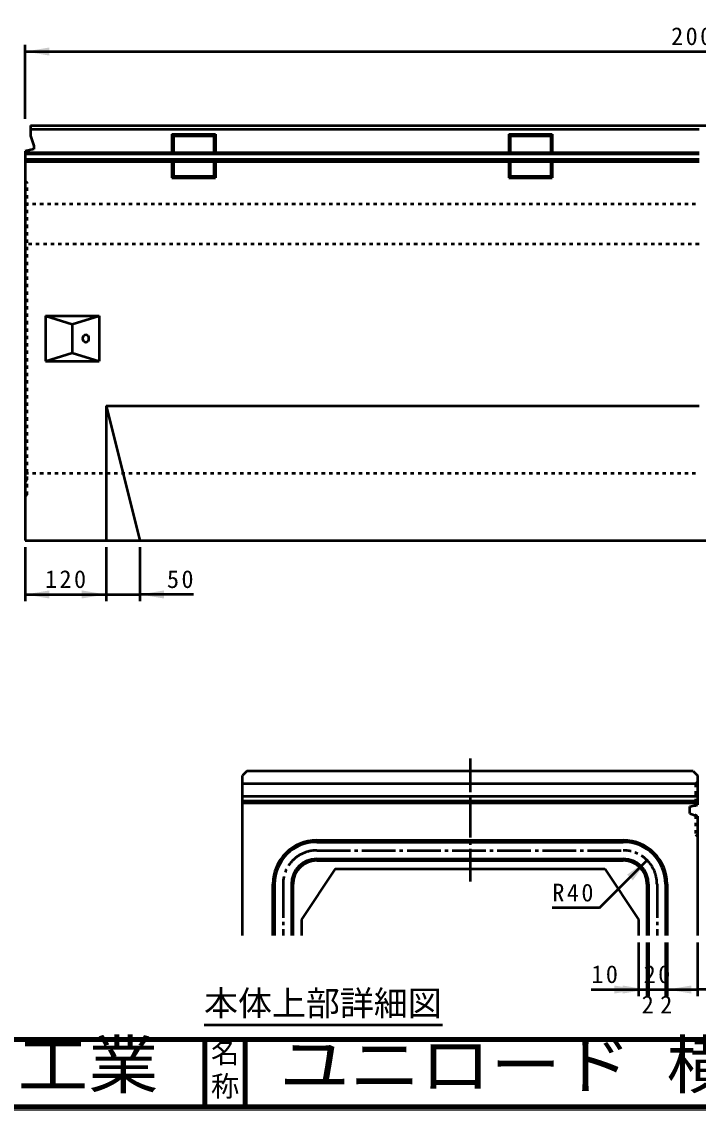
# Model space of a CAD drawing. Units: millimetres, scale not verified. Extents: x 100 to 4105, y 100 to 2870.
# Drawn here: x 1928 to 2932, y 100 to 1716 of the extents above; entities that cross this region are included whole.
import ezdxf
from ezdxf.enums import TextEntityAlignment as Align

# ---------------------------------------------------------------- set-up
doc = ezdxf.new("R2010")
doc.units = ezdxf.units.MM
doc.header["$LTSCALE"] = 5
doc.header["$PDMODE"] = 32
doc.header["$PDSIZE"] = 2.5
doc.linetypes.add('USER1', pattern=[13.4, 10, -1.2, 1, -1.2])
doc.linetypes.add('USER2', pattern=[2.2, 1, -1.2])
doc.layers.add('V-nasSTD', color=7, linetype='Continuous', lineweight=35)
doc.styles.add('ＭＳ ゴシック', font='')
doc.styles.get('ＭＳ ゴシック').set_extended_font_data('MS Gothic')

msp = doc.modelspace()

# ---------------------------------------------------------------- hatches: boundary and pattern name
at = {"layer": 'V-nasSTD'}
for points in [[(1969.262, 1677.66), (1933.262, 1671.66), (1969.262, 1665.66)], [(1969.262, 871.66), (1933.262, 865.66), (1969.262, 859.66)], [(2017.262, 859.66), (2053.262, 865.66), (2017.262, 871.66)], [(2139.262, 871.66), (2103.262, 865.66), (2139.262, 859.66)], [(2835.075, 441.349), (2856.289, 471.048), (2826.59, 449.835)], [(2807.433, 273.193), (2843.433, 279.193), (2807.433, 285.193)], [(2819.933, 273.193), (2855.933, 279.193), (2819.933, 285.193)], [(2921.933, 285.193), (2885.933, 279.193), (2921.933, 273.193)], [(2966.933, 285.193), (2930.933, 279.193), (2966.933, 273.193)]]:
    msp.add_hatch(color=256, dxfattribs=at).paths.add_polyline_path(points)

# ---------------------------------------------------------------- linework, layer by layer
at = {"layer": 'V-nasSTD', "lineweight": 50}
for p, q in [((1933.262, 1571.66), (1933.262, 1681.66)), ((1933.262, 1671.66), (3933.262, 1671.66)), ((1941.262, 1561.66), (3933.262, 1561.66)), ((1941.262, 1561.66), (1941.262, 1546.66)), ((1941.262, 1556.66), (2933.262, 1556.66)), ((1941.262, 1546.66), (1946.262, 1531.66)), ((2150.962, 1548.96), (2215.562, 1548.96)), ((2150.962, 1548.96), (2153.262, 1546.66)), ((2150.962, 1548.96), (2150.962, 1521.675)), ((2153.262, 1546.66), (2213.262, 1546.66)), ((2153.262, 1546.66), (2153.262, 1521.675)), ((2213.262, 1546.66), (2215.562, 1548.96)), ((2213.262, 1546.66), (2213.262, 1521.675)), ((2215.562, 1548.96), (2215.562, 1521.675)), ((2650.962, 1548.96), (2715.562, 1548.96)), ((2650.962, 1548.96), (2653.262, 1546.66)), ((2650.962, 1548.96), (2650.962, 1521.675)), ((2653.262, 1546.66), (2713.262, 1546.66)), ((2653.262, 1546.66), (2653.262, 1521.675)), ((2713.262, 1546.66), (2715.562, 1548.96)), ((2713.262, 1546.66), (2713.262, 1521.675)), ((2715.562, 1548.96), (2715.562, 1521.675)), ((1946.262, 1526.66), (1933.262, 1523.66)), ((1933.262, 1523.66), (1933.262, 945.66)), ((1933.262, 1521.675), (2933.262, 1521.675)), ((1933.262, 1519.66), (2933.262, 1519.66)), ((1946.262, 1531.66), (1946.262, 1526.66)), ((1933.262, 1511.66), (2933.262, 1511.66)), ((1933.262, 1508.302), (2933.262, 1508.302)), ((2150.962, 1508.302), (2150.962, 1484.36)), ((2153.262, 1508.302), (2153.262, 1486.66)), ((2213.262, 1508.302), (2213.262, 1486.66)), ((2215.562, 1508.302), (2215.562, 1484.36)), ((2650.962, 1508.302), (2650.962, 1484.36)), ((2653.262, 1508.302), (2653.262, 1486.66)), ((2713.262, 1508.302), (2713.262, 1486.66)), ((2715.562, 1508.302), (2715.562, 1484.36)), ((2150.962, 1484.36), (2153.262, 1486.66)), ((2153.262, 1486.66), (2213.262, 1486.66)), ((2213.262, 1486.66), (2215.562, 1484.36)), ((2650.962, 1484.36), (2653.262, 1486.66)), ((2653.262, 1486.66), (2713.262, 1486.66)), ((2713.262, 1486.66), (2715.562, 1484.36)), ((2150.962, 1484.36), (2215.562, 1484.36)), ((2650.962, 1484.36), (2715.562, 1484.36)), ((1963.262, 1279.16), (1963.262, 1212.16)), ((1963.262, 1279.16), (2043.262, 1279.16)), ((1963.262, 1279.16), (2003.262, 1267.16)), ((2003.262, 1267.16), (2043.262, 1279.16)), ((2043.262, 1279.16), (2043.262, 1212.16)), ((2003.262, 1267.16), (2003.262, 1224.16)), ((1963.262, 1212.16), (2003.262, 1224.16)), ((1963.262, 1212.16), (2043.262, 1212.16)), ((2003.262, 1224.16), (2043.262, 1212.16)), ((2053.262, 1145.66), (2053.262, 945.66)), ((2053.262, 1145.66), (2933.262, 1145.66)), ((2053.262, 1145.66), (2103.262, 945.66)), ((1933.262, 945.66), (3933.262, 945.66)), ((1933.262, 935.66), (1933.262, 855.66)), ((2053.262, 935.66), (2053.262, 855.66)), ((2103.262, 935.66), (2103.262, 855.66)), ((1933.262, 865.66), (2053.262, 865.66)), ((2053.262, 865.66), (2103.262, 865.66)), ((2183.262, 865.66), (2103.262, 865.66)), ((2262.183, 603.193), (2255.933, 596.943)), ((2924.683, 603.193), (2262.183, 603.193)), ((2924.683, 603.193), (2930.933, 596.943)), ((2255.933, 359.193), (2255.933, 596.943)), ((2930.933, 584.443), (2255.933, 584.443)), ((2930.933, 596.943), (2930.933, 553.211)), ((2930.933, 565.693), (2255.933, 565.693)), ((2255.933, 559.443), (2930.933, 559.443)), ((2930.933, 555.693), (2255.933, 555.693)), ((2919.683, 550.693), (2930.933, 553.211)), ((2919.683, 540.693), (2919.683, 550.693)), ((2919.683, 540.693), (2930.933, 536.495)), ((2930.933, 536.495), (2930.933, 359.193)), ((2365.933, 500.693), (2820.933, 500.693)), ((2365.933, 498.193), (2820.933, 498.193)), ((2365.933, 473.193), (2820.933, 473.193)), ((2365.933, 470.693), (2820.933, 470.693)), ((2785.578, 400.337), (2856.289, 471.048)), ((2393.433, 458.193), (2343.433, 383.193)), ((2393.433, 458.193), (2793.433, 458.193)), ((2577.808, 458.193), (2609.058, 458.193)), ((2793.433, 458.193), (2843.433, 383.193)), ((2300.933, 395.693), (2300.933, 435.693)), ((2303.433, 435.693), (2303.433, 359.193)), ((2328.433, 435.693), (2328.433, 359.193)), ((2330.933, 395.693), (2330.933, 435.693)), ((2855.933, 435.693), (2855.933, 395.693)), ((2858.433, 435.693), (2858.433, 359.193)), ((2883.433, 435.693), (2883.433, 359.193)), ((2885.933, 435.693), (2885.933, 395.693)), ((2300.933, 359.193), (2300.933, 395.693)), ((2330.933, 359.193), (2330.933, 395.693)), ((2785.578, 400.337), (2715.578, 400.337)), ((2855.933, 395.693), (2855.933, 359.193)), ((2885.933, 395.693), (2885.933, 359.193)), ((2343.433, 383.193), (2343.433, 359.193)), ((2843.433, 383.193), (2843.433, 359.193)), ((2843.433, 349.193), (2843.433, 269.193)), ((2855.933, 349.193), (2855.933, 269.193)), ((2858.433, 349.193), (2858.433, 269.193)), ((2883.433, 349.193), (2883.433, 269.193)), ((2885.933, 349.193), (2885.933, 269.193)), ((2930.933, 349.193), (2930.933, 269.193)), ((2773.433, 279.193), (2843.433, 279.193)), ((2843.433, 279.193), (2855.933, 279.193)), ((2855.933, 279.193), (2858.433, 279.193)), ((2858.433, 279.193), (2883.433, 279.193)), ((2883.433, 279.193), (2885.933, 279.193)), ((2885.933, 279.193), (2930.933, 279.193)), ((2893.746, 279.193), (2901.558, 279.193)), ((3010.933, 279.193), (2930.933, 279.193)), ((2198.709, 227.022), (2552.718, 227.022))]:
    msp.add_line(p, q, dxfattribs=at)
at = {"layer": 'V-nasSTD', "linetype": 'USER2', "lineweight": 50}
for p, q in [((1933.262, 1479.66), (1935.262, 1477.66)), ((1933.262, 1479.66), (1936.262, 1477.66)), ((1936.262, 1013.66), (1936.262, 1477.66)), ((1933.262, 1455.66), (1936.262, 1457.66)), ((1933.262, 1445.66), (2933.262, 1445.66)), ((2933.262, 1385.66), (1933.262, 1385.66)), ((1933.262, 1045.66), (2933.262, 1045.66)), ((1933.262, 1035.66), (1936.262, 1033.66)), ((1933.262, 1011.66), (1936.262, 1013.66)), ((2928.058, 584.443), (2930.933, 587.318)), ((2928.058, 584.443), (2928.058, 552.568)), ((2928.058, 537.568), (2928.058, 509.443)), ((2928.058, 509.443), (2930.933, 506.568))]:
    msp.add_line(p, q, dxfattribs=at)
at = {"layer": 'V-nasSTD', "linetype": 'USER1', "lineweight": 50}
for p, q in [((2593.433, 621.943), (2593.433, 439.443)), ((2365.933, 485.693), (2820.933, 485.693)), ((2315.933, 435.693), (2315.933, 359.193)), ((2870.933, 435.693), (2870.933, 359.193))]:
    msp.add_line(p, q, dxfattribs=at)
at = {"layer": 'V-nasSTD', "lineweight": 100}
for p, q in [((105, 205), (4100, 205)), ((2200, 205), (2200, 105)), ((2260, 205), (2260, 105)), ((105, 105), (4100, 105))]:
    msp.add_line(p, q, dxfattribs=at)
at = {"layer": 'V-nasSTD', "lineweight": 13}
msp.add_lwpolyline([(100, 100), (100, 2870), (4105, 2870), (4105, 100)], close=True, dxfattribs=at)
at = {"layer": 'V-nasSTD', "lineweight": 50}
for centre, radius, start, end in [((2365.933, 435.693), 65, 90, 180), ((2365.933, 435.693), 62.5, 90, 180), ((2820.933, 435.693), 65, 0, 90), ((2820.933, 435.693), 62.5, 0, 90), ((2365.933, 435.693), 37.5, 90, 180), ((2365.933, 435.693), 35, 90, 180), ((2820.933, 435.693), 37.5, 0, 90), ((2820.933, 435.693), 35, 0, 90)]:
    msp.add_arc(centre, radius, start, end, dxfattribs=at)
at = {"layer": 'V-nasSTD', "linetype": 'USER1', "lineweight": 50}
for centre, start, end in [((2365.933, 435.693), 90, 180), ((2820.933, 435.693), 0, 90)]:
    msp.add_arc(centre, 50, start, end, dxfattribs=at)
at = {"layer": 'V-nasSTD', "lineweight": 50}
msp.add_ellipse((2023.262, 1245.66), major_axis=(0, 6), ratio=0.707107, dxfattribs=at)
at = {"layer": 'V-nasSTD'}
for p in [(2928.058, 552.568), (2928.058, 537.568)]:
    msp.add_point(p, dxfattribs=at)

# ---------------------------------------------------------------- texts
at = {"layer": 'V-nasSTD', "style": 'ＭＳ ゴシック'}
for s, height, p in [('本体上部詳細図', 36.95, (2198.709, 277.422)), ('2', 26.39, (2848.183, 270.193)), ('2', 26.39, (2875.683, 270.193)), ('名', 30.79, (2208.982, 200.999)), ('称', 30.79, (2208.976, 151.01))]:
    msp.add_text(s, height=height, dxfattribs=at).set_placement(p, align=Align.TOP_LEFT)
at = {"layer": 'V-nasSTD', "style": 'ＭＳ ゴシック', "width": 1.1}
for s, p in [('株式会社船生コンクリート工業', (668.279, 202.55)), ('ユニロード 横断', (2310.5, 202.47))]:
    msp.add_text(s, height=69.65, dxfattribs=at).set_placement(p, align=Align.TOP_LEFT)
at = {"layer": 'V-nasSTD', "char_height": 26.39, "attachment_point": 1, "style": 'ＭＳ ゴシック'}
for s, insert in [('\\T1.2;2000', (2891.862, 1707.66)), ('\\T1.2;120', (1962.662, 901.66)), ('\\T1.2;50', (2143.662, 901.66)), ('\\T1.2;R40', (2715.578, 436.337)), ('\\T1.2;10', (2773.433, 315.193)), ('\\T1.2;20', (2851.133, 315.193))]:
    msp.add_mtext(s, dxfattribs=dict(at, insert=insert))

doc.saveas('drawing.dxf')
